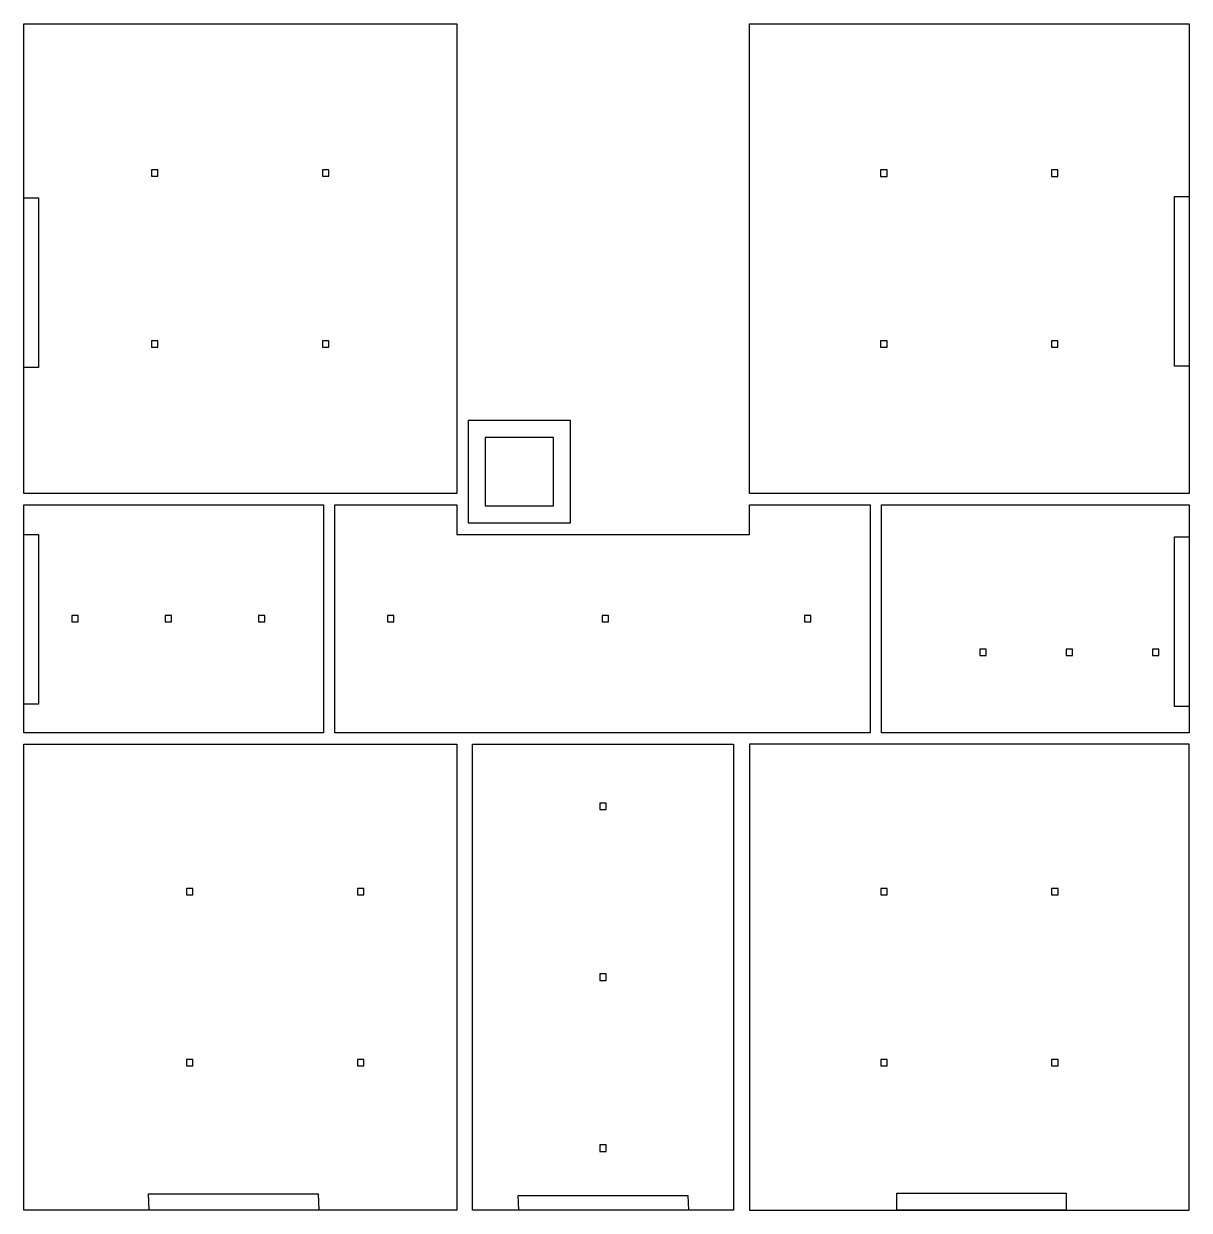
# Model space of a CAD drawing. Header units: metres. Extents: x 0 to 1023, y 0 to 1041.
import ezdxf

# ---------------------------------------------------------------- set-up
doc = ezdxf.new("R2010")
doc.units = ezdxf.units.M
doc.layers.add('AREE LEONARDO', color=7, linetype='Continuous')

msp = doc.modelspace()

# ---------------------------------------------------------------- linework, layer by layer
at = {"layer": 'AREE LEONARDO', "color": 5, "transparency": 33554687}
for points in [[(0, 1041), (380, 1041), (380, 629), (0, 629)], [(637, 1041), (1023, 1041), (1023, 629), (637, 629)], [(273, 619), (380, 619), (380, 593), (637, 593), (637, 619), (743, 619), (743, 419), (273, 419)], [(0, 409), (380, 409), (380, 0), (0, 0)], [(394, 409), (623, 409), (623, 0), (394, 0)], [(637, 0), (1023, 0), (1023, 409), (637, 409)]]:
    msp.add_lwpolyline(points, close=True, dxfattribs=at)
at = {"layer": 'AREE LEONARDO', "color": 2, "transparency": 33554687}
for points in [[(117.8, 912.8), (112.2, 912.8), (112.2, 907.2), (117.8, 907.2)], [(267.8, 912.8), (262.2, 912.8), (262.2, 907.2), (267.8, 907.2)], [(757.7, 912.7), (752.1, 912.7), (752.1, 907.1), (757.7, 907.1)], [(907.7, 912.7), (902.1, 912.7), (902.1, 907.1), (907.7, 907.1)], [(13, 888.3), (13, 739.5), (0, 739.5), (0, 888.3)], [(1023, 889.4), (1023, 740.6), (1010, 740.6), (1010, 889.4)], [(117.8, 762.8), (112.2, 762.8), (112.2, 757.2), (117.8, 757.2)], [(267.8, 762.8), (262.2, 762.8), (262.2, 757.2), (267.8, 757.2)], [(757.7, 762.7), (752.1, 762.7), (752.1, 757.1), (757.7, 757.1)], [(907.7, 762.7), (902.1, 762.7), (902.1, 757.1), (907.7, 757.1)], [(13, 592.8), (13, 444), (0, 444), (0, 592.8)], [(1023, 590.9), (1023, 442.1), (1010, 442.1), (1010, 590.9)], [(47.8, 521.8), (42.2, 521.8), (42.2, 516.2), (47.8, 516.2)], [(129.7, 521.8), (124.1, 521.8), (124.1, 516.2), (129.7, 516.2)], [(211.7, 521.8), (206.1, 521.8), (206.1, 516.2), (211.7, 516.2)], [(324.8, 521.8), (319.2, 521.8), (319.2, 516.2), (324.8, 516.2)], [(690.8, 521.8), (685.2, 521.8), (685.2, 516.2), (690.8, 516.2)], [(844.8, 492.3), (839.2, 492.3), (839.2, 486.7), (844.8, 486.7)], [(920.5, 492.3), (915, 492.3), (915, 486.7), (920.5, 486.7)], [(996.3, 492.3), (990.7, 492.3), (990.7, 486.7), (996.3, 486.7)], [(511.3, 357.3), (505.7, 357.3), (505.7, 351.7), (511.3, 351.7)], [(148.4, 282.3), (142.9, 282.3), (142.9, 276.7), (148.4, 276.7)], [(298.4, 282.3), (292.9, 282.3), (292.9, 276.7), (298.4, 276.7)], [(757.8, 282.3), (752.2, 282.3), (752.2, 276.7), (757.8, 276.7)], [(907.8, 282.3), (902.2, 282.3), (902.2, 276.7), (907.8, 276.7)], [(511.3, 207.3), (505.7, 207.3), (505.7, 201.7), (511.3, 201.7)], [(148.4, 132.3), (142.9, 132.3), (142.9, 126.7), (148.4, 126.7)], [(298.4, 132.3), (292.9, 132.3), (292.9, 126.7), (298.4, 126.7)], [(757.8, 132.3), (752.2, 132.3), (752.2, 126.7), (757.8, 126.7)], [(907.8, 132.3), (902.2, 132.3), (902.2, 126.7), (907.8, 126.7)], [(511.3, 57.3), (505.7, 57.3), (505.7, 51.7), (511.3, 51.7)], [(109.6, 14.5), (258.4, 14.5), (259, 0), (110.2, 0)], [(434.1, 13), (582.9, 13), (583.5, 0), (434.7, 0)], [(766.2, 15), (915, 15), (915, 0), (766.2, 0)]]:
    msp.add_lwpolyline(points, close=True, dxfattribs=at)
at = {"layer": 'AREE LEONARDO', "color": 6}
msp.add_lwpolyline([(390, 603), (480, 603), (480, 693), (390, 693)], close=True, dxfattribs=at)
at = {"layer": 'AREE LEONARDO', "color": 1}
msp.add_lwpolyline([(405, 618), (465, 618), (465, 678), (405, 678)], close=True, dxfattribs=at)
at = {"layer": 'AREE LEONARDO', "color": 3, "transparency": 33554687}
for points in [[(0, 619), (263, 619), (263, 419), (0, 419)], [(753, 619), (1023, 619), (1023, 419), (753, 419)]]:
    msp.add_lwpolyline(points, close=True, dxfattribs=at)
at = {"layer": 'AREE LEONARDO', "color": 2, "transparency": 33554687, "elevation": -0.3}
msp.add_lwpolyline([(513.3, 521.8), (507.7, 521.8), (507.7, 516.2), (513.3, 516.2)], close=True, dxfattribs=at)

doc.saveas('drawing.dxf')
